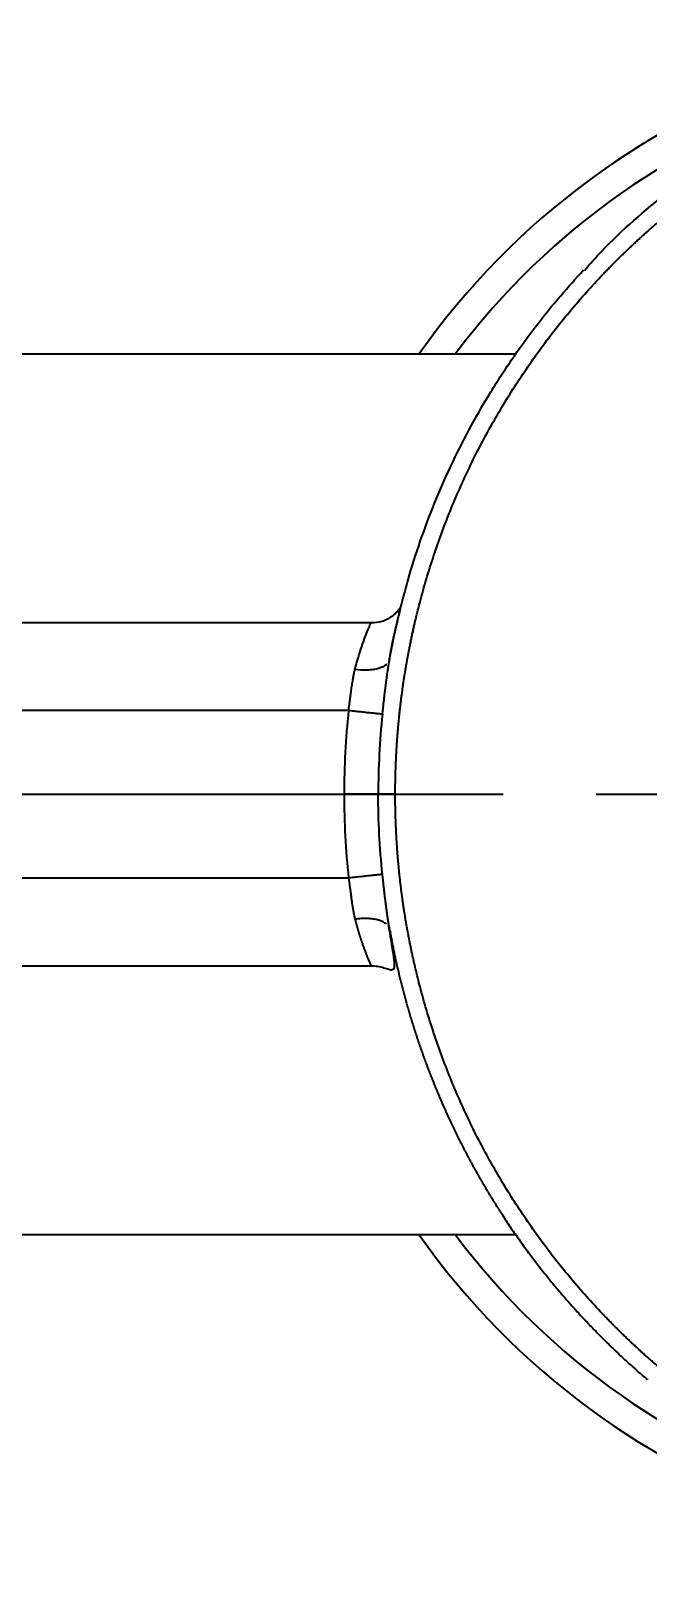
# Model space of a CAD drawing. Extents: x 10319 to 11160, y -16029 to -15435.
# Drawn here: x 10810.8 to 10831.8, y -15546 to -15493.1 of the extents above; entities that cross this region are included whole.
import ezdxf

# ---------------------------------------------------------------- set-up
doc = ezdxf.new("R2010")
doc.units = 0
doc.header["$MEASUREMENT"] = 0
doc.linetypes.add('CENTER2', pattern=[28.575, 19.05, -3.175, 3.175, -3.175])
doc.layers.get('0').update_dxf_attribs({"linetype": 'CONTINUOUS'})
doc.layers.get('Defpoints').update_dxf_attribs({"linetype": 'CONTINUOUS'})
doc.layers.add('CENTER', color=1, linetype='CENTER2')
doc.layers.add('DIM_', color=3, linetype='CONTINUOUS', lineweight=9)
doc.styles.get("Standard").update_dxf_attribs({"font": 'Gulim.ttf'})
doc.dimstyles.new('사본(2) STANDARD', dxfattribs={"dimscale": 0, "dimtxt": 5, "dimasz": 5, "dimexe": 1.25, "dimexo": 0.625, "dimgap": 1.5, "dimtad": 3, "dimtih": 1, "dimtoh": 1, "dimdec": 1, "dimzin": 9, "dimdsep": 46, "dimtxsty": 'Standard', "dimcen": 2.5, "dimclrd": 3, "dimclre": 3, "dimclrt": 4, "dimadec": 0, "dimazin": 0, "dimtfac": 1, "dimtdec": 1, "dimtmove": 0, "dimatfit": 3, "dimfxl": 1.25, "dimtfill": 1, "dimtolj": 1, "dimtzin": 0, "dimarcsym": 0})

# ---------------------------------------------------------------- blocks, each defined once
blk = doc.blocks.new('*D21')
at = {"layer": 'Defpoints', "color": 0, "transparency": 16777216}
for p in [(10698.517, -15519.127), (10871.239, -15519.127), (10698.517, -15574.127)]:
    blk.add_point(p, dxfattribs=at)
at = {"layer": 'DIM_', "color": 3, "lineweight": -2, "transparency": 16777216}
for p, q in [((10698.517, -15519.752), (10698.517, -15575.377)), ((10871.239, -15519.752), (10871.239, -15575.377)), ((10703.517, -15574.127), (10775.036, -15574.127)), ((10866.239, -15574.127), (10794.72, -15574.127))]:
    blk.add_line(p, q, dxfattribs=at)
at = {"layer": 'DIM_', "color": 3, "transparency": 16777216}
for points in [[(10703.517, -15573.294), (10703.517, -15574.961), (10698.517, -15574.127)], [(10866.239, -15573.294), (10866.239, -15574.961), (10871.239, -15574.127)]]:
    blk.add_solid(points, dxfattribs=at)
at = {"layer": 'DIM_', "color": 4, "transparency": 16777216, "insert": (10784.878, -15574.127), "char_height": 5, "attachment_point": 5, "bg_fill": 3, "box_fill_scale": 1.25, "bg_fill_color": 256, "bg_fill_true_color": 13158600, "bg_fill_transparency": 0}
blk.add_mtext('\\A1;172.7', dxfattribs=at)
blk = doc.blocks.new('*D22')
at = {"layer": 'Defpoints', "color": 0, "transparency": 16777216}
for p in [(10752.589, -15519.127), (10869.263, -15519.127), (10869.263, -15554.127)]:
    blk.add_point(p, dxfattribs=at)
at = {"layer": 'DIM_', "color": 3, "lineweight": -2, "transparency": 16777216}
for p, q in [((10752.589, -15519.752), (10752.589, -15555.377)), ((10869.263, -15519.752), (10869.263, -15555.377)), ((10757.589, -15554.127), (10801.084, -15554.127)), ((10864.263, -15554.127), (10820.768, -15554.127))]:
    blk.add_line(p, q, dxfattribs=at)
at = {"layer": 'DIM_', "color": 3, "transparency": 16777216}
for points in [[(10757.589, -15553.294), (10757.589, -15554.961), (10752.589, -15554.127)], [(10864.263, -15553.294), (10864.263, -15554.961), (10869.263, -15554.127)]]:
    blk.add_solid(points, dxfattribs=at)
at = {"layer": 'DIM_', "color": 4, "transparency": 16777216, "insert": (10810.926, -15554.127), "char_height": 5, "attachment_point": 5, "bg_fill": 3, "box_fill_scale": 1.25, "bg_fill_color": 256, "bg_fill_true_color": 13158600, "bg_fill_transparency": 0}
blk.add_mtext('\\A1;116.7', dxfattribs=at)

msp = doc.modelspace()

# ---------------------------------------------------------------- linework, layer by layer
at = {"linetype": 'Continuous', "extrusion": (1.22465e-16, -1, 0)}
for p, q in [((10707.661, -15504.127), (10827.307, -15504.127)), ((10753.089, -15513.277), (10822.406, -15513.277)), ((10821.601, -15516.277), (10753.089, -15516.277)), ((10753.089, -15521.977), (10821.601, -15521.977)), ((10822.406, -15524.977), (10753.089, -15524.977)), ((10707.661, -15534.127), (10827.323, -15534.127))]:
    msp.add_line(p, q, dxfattribs=at)
at = {"linetype": 'Continuous'}
for radius, start, end in [(26, 0, 144.765), (25, 0, 143.1281), (26, 215.235, 0), (25, 216.8719, 0)]:
    msp.add_arc((10845.239, -15519.127), radius, start, end, dxfattribs=at)
for points, knots in [([(10829.637, -15501.284), (10829.829, -15501.06), (10830.701, -15500.09), (10832.503, -15498.531), (10834.197, -15497.343), (10835.113, -15496.789)], [0, 0, 0, 0, 0.124211, 0.550866, 1, 1, 1, 1]), ([(10823.192, -15519.127), (10823.192, -15519.102), (10823.192, -15519.05), (10823.193, -15518.972), (10823.193, -15518.894), (10823.194, -15518.817), (10823.195, -15518.739), (10823.197, -15518.662), (10823.198, -15518.584), (10823.2, -15518.507), (10823.202, -15518.429), (10823.204, -15518.352), (10823.207, -15518.275), (10823.209, -15518.198), (10823.212, -15518.12), (10823.215, -15518.043), (10823.219, -15517.966), (10823.222, -15517.889), (10823.226, -15517.812), (10823.23, -15517.735), (10823.234, -15517.658), (10823.239, -15517.581), (10823.244, -15517.504), (10823.249, -15517.427), (10823.254, -15517.351), (10823.259, -15517.274), (10823.265, -15517.197), (10823.271, -15517.12), (10823.277, -15517.044), (10823.283, -15516.967), (10823.289, -15516.891), (10823.296, -15516.814), (10823.303, -15516.738), (10823.31, -15516.661), (10823.318, -15516.585), (10823.325, -15516.509), (10823.333, -15516.432), (10823.341, -15516.356), (10823.349, -15516.28), (10823.358, -15516.204), (10823.367, -15516.128), (10823.376, -15516.052), (10823.385, -15515.975), (10823.394, -15515.899), (10823.404, -15515.824), (10823.414, -15515.748), (10823.424, -15515.672), (10823.434, -15515.596), (10823.445, -15515.52), (10823.455, -15515.444), (10823.466, -15515.369), (10823.478, -15515.293), (10823.489, -15515.217), (10823.501, -15515.142), (10823.513, -15515.066), (10823.525, -15514.991), (10823.537, -15514.915), (10823.55, -15514.84), (10823.562, -15514.765), (10823.575, -15514.689), (10823.589, -15514.614), (10823.602, -15514.539), (10823.616, -15514.464), (10823.63, -15514.389), (10823.644, -15514.313), (10823.658, -15514.238), (10823.673, -15514.163), (10823.688, -15514.088), (10823.703, -15514.013), (10823.718, -15513.939), (10823.733, -15513.864), (10823.749, -15513.789), (10823.765, -15513.714), (10823.781, -15513.639), (10823.797, -15513.565), (10823.814, -15513.49), (10823.831, -15513.415), (10823.848, -15513.341), (10823.865, -15513.266), (10823.883, -15513.192), (10823.9, -15513.117), (10823.918, -15513.043), (10823.937, -15512.969), (10823.955, -15512.894), (10823.974, -15512.82), (10823.992, -15512.746), (10824.073, -15512.434), (10824.223, -15511.887), (10824.464, -15511.111), (10824.729, -15510.343), (10825.018, -15509.583), (10825.332, -15508.833), (10825.67, -15508.092), (10826.031, -15507.361), (10826.416, -15506.642), (10826.823, -15505.935), (10827.252, -15505.243), (10827.702, -15504.566), (10828.173, -15503.904), (10828.664, -15503.259), (10829.174, -15502.631), (10829.705, -15502.019), (10830.108, -15501.583), (10830.37, -15501.31), (10830.482, -15501.194), (10830.596, -15501.079), (10830.71, -15500.965), (10830.825, -15500.851), (10830.941, -15500.738), (10831.057, -15500.626), (10831.174, -15500.514), (10831.291, -15500.404), (10831.41, -15500.294), (10831.529, -15500.185), (10831.648, -15500.077), (10831.769, -15499.969), (10831.89, -15499.862), (10832.011, -15499.756), (10832.134, -15499.651), (10832.257, -15499.547), (10832.381, -15499.443), (10832.505, -15499.34), (10832.63, -15499.238), (10832.756, -15499.136), (10832.883, -15499.036), (10833.01, -15498.936), (10833.138, -15498.837), (10833.266, -15498.739), (10833.396, -15498.641), (10833.526, -15498.544), (10833.656, -15498.448), (10833.788, -15498.353), (10833.92, -15498.259), (10834.052, -15498.165), (10834.186, -15498.072), (10834.32, -15497.98), (10834.455, -15497.888), (10834.59, -15497.798), (10834.726, -15497.708), (10834.863, -15497.619), (10835.001, -15497.531), (10835.139, -15497.443), (10835.231, -15497.385), (10835.278, -15497.356)], [0, 0, 0, 0, 0.002988, 0.005974, 0.008959, 0.011943, 0.014925, 0.017905, 0.020884, 0.023861, 0.026837, 0.029812, 0.032785, 0.035757, 0.038728, 0.041697, 0.044666, 0.047633, 0.050598, 0.053563, 0.056526, 0.059488, 0.06245, 0.06541, 0.068369, 0.071327, 0.074284, 0.07724, 0.080195, 0.083149, 0.086102, 0.089054, 0.092006, 0.094957, 0.097907, 0.100856, 0.103804, 0.106752, 0.109699, 0.112645, 0.115591, 0.118536, 0.12148, 0.124424, 0.127368, 0.130311, 0.133253, 0.136195, 0.139137, 0.142078, 0.145019, 0.147959, 0.150899, 0.153839, 0.156778, 0.159718, 0.162657, 0.165595, 0.168534, 0.171473, 0.174411, 0.177349, 0.180288, 0.183226, 0.186164, 0.189102, 0.192041, 0.194979, 0.197917, 0.200856, 0.203795, 0.206734, 0.209673, 0.212612, 0.215552, 0.218491, 0.221432, 0.224372, 0.227313, 0.230254, 0.233196, 0.236138, 0.23908, 0.242023, 0.244967, 0.247911, 0.250855, 0.282114, 0.313336, 0.344554, 0.375797, 0.407096, 0.438393, 0.469719, 0.501106, 0.532477, 0.563774, 0.595031, 0.626277, 0.657419, 0.688533, 0.719652, 0.750806, 0.75703, 0.763252, 0.769471, 0.775688, 0.781902, 0.788115, 0.794326, 0.800535, 0.806744, 0.812951, 0.819158, 0.825364, 0.83157, 0.837777, 0.843983, 0.850191, 0.856399, 0.862608, 0.868819, 0.875031, 0.881245, 0.887461, 0.89368, 0.899901, 0.906125, 0.912352, 0.918583, 0.924817, 0.931055, 0.937297, 0.943544, 0.949795, 0.956051, 0.962312, 0.968579, 0.974851, 0.981129, 0.987413, 0.993703, 1, 1, 1, 1]), ([(10823.002, -15514.523), (10823.084, -15514.066), (10823.223, -15513.385), (10823.389, -15512.712), (10823.505, -15512.265), (10823.809, -15511.153), (10824.185, -15510.067), (10824.705, -15508.787), (10824.89, -15508.364), (10825.283, -15507.527), (10825.491, -15507.113), (10825.93, -15506.295), (10826.161, -15505.891), (10826.522, -15505.297), (10826.645, -15505.101), (10826.896, -15504.713), (10827.024, -15504.52), (10827.414, -15503.95), (10827.684, -15503.578), (10828.243, -15502.848), (10828.532, -15502.491), (10829.084, -15501.844), (10829.345, -15501.552), (10829.612, -15501.266)], [0, 0, 0, 0, 0.092166, 0.138249, 0.138249, 0.184332, 0.368664, 0.368664, 0.460829, 0.460829, 0.552995, 0.552995, 0.645161, 0.645161, 0.691244, 0.691244, 0.737327, 0.737327, 0.829493, 0.829493, 0.921659, 0.921659, 1, 1, 1, 1]), ([(10822.375, -15513.278), (10822.502, -15513.279), (10822.722, -15513.247), (10822.995, -15513.126), (10823.155, -15513.007), (10823.237, -15512.928), (10823.271, -15512.891), (10823.295, -15512.862), (10823.345, -15512.794), (10823.368, -15512.763), (10823.356, -15512.847), (10823.284, -15513.127), (10823.141, -15513.717), (10823.026, -15514.302), (10822.958, -15514.671)], [0, 0, 0, 0, 0.069803, 0.125762, 0.165107, 0.178692, 0.188909, 0.193207, 0.207111, 0.310712, 0.426699, 0.581221, 0.772504, 1, 1, 1, 1]), ([(10821.82, -15514.874), (10821.896, -15514.581), (10822.016, -15514.184), (10822.163, -15513.772), (10822.259, -15513.528), (10822.332, -15513.362), (10822.37, -15513.289), (10822.381, -15513.278), (10822.384, -15513.278)], [0, 0, 0, 0, 0.305063, 0.457595, 0.610126, 0.762658, 0.91519, 1, 1, 1, 1]), ([(10822.895, -15514.703), (10822.832, -15514.758), (10822.74, -15514.806), (10822.57, -15514.856), (10822.508, -15514.87), (10822.377, -15514.889), (10822.171, -15514.907), (10821.954, -15514.893), (10821.82, -15514.874)], [0, 0, 0, 0, 0.333333, 0.333333, 0.5, 0.5, 0.666667, 1, 1, 1, 1]), ([(10822.756, -15516.4), (10822.758, -15516.383), (10822.762, -15516.349), (10822.767, -15516.298), (10822.773, -15516.248), (10822.778, -15516.197), (10822.784, -15516.147), (10822.789, -15516.097), (10822.795, -15516.047), (10822.8, -15515.998), (10822.806, -15515.948), (10822.812, -15515.899), (10822.817, -15515.85), (10822.823, -15515.801), (10822.829, -15515.753), (10822.834, -15515.704), (10822.84, -15515.656), (10822.846, -15515.608), (10822.852, -15515.561), (10822.857, -15515.513), (10822.863, -15515.466), (10822.869, -15515.419), (10822.875, -15515.372), (10822.881, -15515.325), (10822.887, -15515.279), (10822.894, -15515.233), (10822.9, -15515.187), (10822.906, -15515.141), (10822.912, -15515.095), (10822.919, -15515.05), (10822.925, -15515.005), (10822.932, -15514.96), (10822.938, -15514.915), (10822.945, -15514.871), (10822.952, -15514.826), (10822.959, -15514.782), (10822.966, -15514.739), (10822.973, -15514.695), (10822.98, -15514.652), (10822.987, -15514.609), (10822.995, -15514.566), (10823, -15514.537), (10823.002, -15514.523)], [0, 0, 0, 0, 0.026967, 0.053828, 0.080583, 0.107233, 0.133777, 0.160218, 0.186554, 0.212787, 0.238916, 0.264942, 0.290866, 0.316688, 0.342408, 0.368027, 0.393545, 0.418963, 0.444282, 0.469501, 0.494621, 0.519643, 0.544567, 0.569393, 0.594122, 0.618755, 0.643291, 0.667732, 0.692077, 0.716326, 0.740481, 0.764542, 0.788508, 0.812381, 0.836159, 0.859844, 0.883436, 0.906935, 0.930341, 0.953653, 0.976873, 1, 1, 1, 1]), ([(10821.601, -15516.277), (10821.602, -15516.269), (10821.604, -15516.25), (10821.609, -15516.22), (10821.614, -15516.185), (10821.619, -15516.147), (10821.625, -15516.105), (10821.631, -15516.06), (10821.638, -15516.01), (10821.645, -15515.956), (10821.654, -15515.89), (10821.665, -15515.812), (10821.677, -15515.722), (10821.689, -15515.629), (10821.705, -15515.506), (10821.722, -15515.381), (10821.74, -15515.266), (10821.754, -15515.19), (10821.765, -15515.126), (10821.777, -15515.069), (10821.787, -15515.018), (10821.797, -15514.973), (10821.806, -15514.935), (10821.813, -15514.902), (10821.818, -15514.882), (10821.82, -15514.874)], [0, 0, 0, 0, 0.017951, 0.038609, 0.061967, 0.088019, 0.116759, 0.148178, 0.182271, 0.219032, 0.258456, 0.318708, 0.381027, 0.445424, 0.511915, 0.641058, 0.710411, 0.761874, 0.808984, 0.851742, 0.890145, 0.924184, 0.953848, 0.979124, 1, 1, 1, 1]), ([(10822.755, -15516.4), (10822.74, -15516.398), (10822.719, -15516.396), (10822.668, -15516.391), (10822.638, -15516.388), (10822.566, -15516.38), (10822.525, -15516.376), (10822.434, -15516.366), (10822.384, -15516.361), (10822.276, -15516.349), (10822.219, -15516.343), (10822.1, -15516.33), (10822.038, -15516.324), (10821.913, -15516.311), (10821.85, -15516.304), (10821.724, -15516.291), (10821.661, -15516.284), (10821.601, -15516.277)], [0, 0, 0, 0, 0.125, 0.125, 0.25, 0.25, 0.375, 0.375, 0.5, 0.5, 0.625, 0.625, 0.75, 0.75, 0.875, 0.875, 1, 1, 1, 1]), ([(10823.192, -15519.127), (10823.121, -15519.127), (10822.968, -15519.127), (10822.753, -15519.127), (10822.648, -15519.127), (10822.617, -15519.127), (10822.611, -15519.127)], [0, 0, 0, 0, 0.302913, 0.605825, 0.908738, 1, 1, 1, 1]), ([(10835.278, -15540.899), (10835.256, -15540.885), (10835.212, -15540.858), (10835.147, -15540.817), (10835.082, -15540.776), (10835.017, -15540.735), (10834.952, -15540.693), (10834.887, -15540.652), (10834.823, -15540.61), (10834.758, -15540.568), (10834.694, -15540.526), (10834.63, -15540.483), (10834.566, -15540.441), (10834.502, -15540.398), (10834.439, -15540.356), (10834.375, -15540.313), (10834.312, -15540.27), (10834.249, -15540.226), (10834.186, -15540.183), (10834.123, -15540.139), (10834.06, -15540.095), (10833.998, -15540.051), (10833.935, -15540.007), (10833.873, -15539.963), (10833.811, -15539.918), (10833.749, -15539.874), (10833.687, -15539.829), (10833.626, -15539.784), (10833.564, -15539.739), (10833.503, -15539.693), (10833.442, -15539.648), (10833.381, -15539.602), (10833.32, -15539.556), (10833.259, -15539.51), (10833.198, -15539.464), (10833.138, -15539.418), (10833.078, -15539.371), (10833.018, -15539.325), (10832.958, -15539.278), (10832.898, -15539.231), (10832.838, -15539.184), (10832.779, -15539.136), (10832.719, -15539.089), (10832.66, -15539.041), (10832.601, -15538.993), (10832.542, -15538.945), (10832.483, -15538.897), (10832.425, -15538.848), (10832.366, -15538.8), (10832.308, -15538.751), (10832.25, -15538.702), (10832.192, -15538.653), (10832.134, -15538.604), (10832.076, -15538.554), (10832.019, -15538.505), (10831.961, -15538.455), (10831.904, -15538.405), (10831.847, -15538.355), (10831.79, -15538.305), (10831.733, -15538.254), (10831.677, -15538.204), (10831.62, -15538.153), (10831.564, -15538.102), (10831.508, -15538.051), (10831.452, -15537.999), (10831.396, -15537.948), (10831.34, -15537.896), (10831.285, -15537.845), (10831.229, -15537.793), (10831.174, -15537.74), (10831.119, -15537.688), (10831.064, -15537.636), (10831.009, -15537.583), (10830.954, -15537.53), (10830.9, -15537.477), (10830.845, -15537.424), (10830.791, -15537.371), (10830.737, -15537.317), (10830.683, -15537.263), (10830.63, -15537.21), (10830.576, -15537.156), (10830.523, -15537.101), (10830.469, -15537.047), (10830.416, -15536.992), (10830.363, -15536.938), (10830.31, -15536.883), (10830.088, -15536.651), (10829.705, -15536.236), (10829.174, -15535.625), (10828.664, -15534.996), (10828.173, -15534.351), (10827.702, -15533.689), (10827.252, -15533.012), (10826.823, -15532.32), (10826.416, -15531.613), (10826.031, -15530.894), (10825.67, -15530.163), (10825.332, -15529.422), (10825.018, -15528.672), (10824.729, -15527.912), (10824.464, -15527.144), (10824.223, -15526.368), (10824.065, -15525.793), (10823.971, -15525.426), (10823.932, -15525.268), (10823.894, -15525.11), (10823.856, -15524.951), (10823.82, -15524.793), (10823.785, -15524.634), (10823.751, -15524.476), (10823.718, -15524.317), (10823.686, -15524.157), (10823.654, -15523.998), (10823.624, -15523.838), (10823.595, -15523.679), (10823.567, -15523.519), (10823.54, -15523.358), (10823.514, -15523.198), (10823.489, -15523.038), (10823.465, -15522.877), (10823.442, -15522.716), (10823.42, -15522.555), (10823.399, -15522.394), (10823.379, -15522.232), (10823.36, -15522.07), (10823.342, -15521.908), (10823.325, -15521.746), (10823.309, -15521.584), (10823.294, -15521.422), (10823.28, -15521.259), (10823.267, -15521.096), (10823.256, -15520.933), (10823.245, -15520.77), (10823.235, -15520.607), (10823.226, -15520.443), (10823.218, -15520.279), (10823.211, -15520.115), (10823.206, -15519.951), (10823.201, -15519.787), (10823.197, -15519.622), (10823.194, -15519.457), (10823.192, -15519.292), (10823.192, -15519.182), (10823.192, -15519.127)], [0, 0, 0, 0, 0.002964, 0.005926, 0.008887, 0.011846, 0.014804, 0.017761, 0.020716, 0.02367, 0.026623, 0.029574, 0.032524, 0.035473, 0.038421, 0.041367, 0.044313, 0.047257, 0.0502, 0.053142, 0.056083, 0.059023, 0.061963, 0.064901, 0.067838, 0.070774, 0.073709, 0.076644, 0.079578, 0.08251, 0.085442, 0.088374, 0.091304, 0.094234, 0.097163, 0.100092, 0.10302, 0.105947, 0.108874, 0.1118, 0.114726, 0.117651, 0.120575, 0.1235, 0.126424, 0.129347, 0.13227, 0.135193, 0.138115, 0.141037, 0.143959, 0.146881, 0.149802, 0.152723, 0.155645, 0.158566, 0.161486, 0.164407, 0.167328, 0.170249, 0.173169, 0.17609, 0.179011, 0.181932, 0.184853, 0.187774, 0.190695, 0.193617, 0.196538, 0.19946, 0.202382, 0.205305, 0.208228, 0.211151, 0.214074, 0.216998, 0.219922, 0.222847, 0.225772, 0.228698, 0.231624, 0.234551, 0.237479, 0.240407, 0.243335, 0.246265, 0.249195, 0.280337, 0.311452, 0.34257, 0.373723, 0.404959, 0.436212, 0.467513, 0.498895, 0.530271, 0.561594, 0.592894, 0.624203, 0.655437, 0.686651, 0.717876, 0.749145, 0.755401, 0.761654, 0.767906, 0.774156, 0.780403, 0.78665, 0.792895, 0.79914, 0.805384, 0.811627, 0.817871, 0.824114, 0.830358, 0.836603, 0.842848, 0.849095, 0.855343, 0.861592, 0.867844, 0.874097, 0.880353, 0.886612, 0.892873, 0.899138, 0.905406, 0.911678, 0.917953, 0.924233, 0.930517, 0.936805, 0.943099, 0.949398, 0.955702, 0.962011, 0.968327, 0.974648, 0.980976, 0.98731, 0.993652, 1, 1, 1, 1]), ([(10822.755, -15521.855), (10822.74, -15521.856), (10822.719, -15521.859), (10822.668, -15521.864), (10822.638, -15521.867), (10822.566, -15521.875), (10822.525, -15521.879), (10822.434, -15521.889), (10822.384, -15521.894), (10822.276, -15521.906), (10822.219, -15521.912), (10822.1, -15521.924), (10822.038, -15521.931), (10821.913, -15521.944), (10821.85, -15521.951), (10821.724, -15521.964), (10821.661, -15521.971), (10821.601, -15521.977)], [0, 0, 0, 0, 0.125, 0.125, 0.25, 0.25, 0.375, 0.375, 0.5, 0.5, 0.625, 0.625, 0.75, 0.75, 0.875, 0.875, 1, 1, 1, 1]), ([(10821.601, -15521.977), (10821.602, -15521.987), (10821.605, -15522.006), (10821.608, -15522.033), (10821.612, -15522.059), (10821.616, -15522.085), (10821.619, -15522.109), (10821.622, -15522.132), (10821.625, -15522.154), (10821.628, -15522.175), (10821.631, -15522.195), (10821.634, -15522.214), (10821.636, -15522.232), (10821.638, -15522.248), (10821.641, -15522.264), (10821.643, -15522.279), (10821.645, -15522.292), (10821.646, -15522.305), (10821.648, -15522.316), (10821.649, -15522.326), (10821.651, -15522.336), (10821.652, -15522.344), (10821.654, -15522.36), (10821.659, -15522.398), (10821.668, -15522.471), (10821.683, -15522.581), (10821.697, -15522.689), (10821.709, -15522.781), (10821.718, -15522.843), (10821.727, -15522.903), (10821.736, -15522.958), (10821.744, -15523.011), (10821.753, -15523.059), (10821.761, -15523.105), (10821.77, -15523.15), (10821.779, -15523.195), (10821.788, -15523.241), (10821.798, -15523.288), (10821.809, -15523.334), (10821.816, -15523.366), (10821.82, -15523.381)], [0, 0, 0, 0, 0.01945, 0.038175, 0.056175, 0.07345, 0.089999, 0.105823, 0.120922, 0.135296, 0.148945, 0.161868, 0.174066, 0.185539, 0.196287, 0.20631, 0.215607, 0.224179, 0.232026, 0.239148, 0.245544, 0.251216, 0.256162, 0.279787, 0.329779, 0.406136, 0.508854, 0.555759, 0.600447, 0.642919, 0.683177, 0.721223, 0.757058, 0.789718, 0.823058, 0.857079, 0.891783, 0.92717, 0.963242, 1, 1, 1, 1]), ([(10823.002, -15523.732), (10823, -15523.718), (10822.995, -15523.689), (10822.987, -15523.646), (10822.98, -15523.603), (10822.973, -15523.56), (10822.966, -15523.516), (10822.959, -15523.473), (10822.952, -15523.429), (10822.945, -15523.384), (10822.938, -15523.34), (10822.932, -15523.295), (10822.925, -15523.25), (10822.919, -15523.205), (10822.912, -15523.16), (10822.906, -15523.114), (10822.9, -15523.068), (10822.894, -15523.022), (10822.887, -15522.976), (10822.881, -15522.93), (10822.875, -15522.883), (10822.869, -15522.836), (10822.863, -15522.789), (10822.857, -15522.742), (10822.852, -15522.694), (10822.846, -15522.647), (10822.84, -15522.599), (10822.834, -15522.55), (10822.829, -15522.502), (10822.823, -15522.454), (10822.817, -15522.405), (10822.812, -15522.356), (10822.806, -15522.307), (10822.8, -15522.257), (10822.795, -15522.208), (10822.789, -15522.158), (10822.784, -15522.108), (10822.778, -15522.058), (10822.773, -15522.007), (10822.767, -15521.957), (10822.762, -15521.906), (10822.758, -15521.872), (10822.756, -15521.855)], [0, 0, 0, 0, 0.023127, 0.046347, 0.06966, 0.093066, 0.116565, 0.140157, 0.163843, 0.187622, 0.211494, 0.235461, 0.259521, 0.283676, 0.307926, 0.332271, 0.356712, 0.381248, 0.405881, 0.43061, 0.455436, 0.48036, 0.505382, 0.530502, 0.555721, 0.58104, 0.606458, 0.631976, 0.657595, 0.683315, 0.709137, 0.73506, 0.761086, 0.787215, 0.813448, 0.839784, 0.866224, 0.892769, 0.919418, 0.946173, 0.973033, 1, 1, 1, 1]), ([(10822.895, -15523.552), (10822.864, -15523.524), (10822.825, -15523.499), (10822.735, -15523.452), (10822.684, -15523.432), (10822.57, -15523.398), (10822.508, -15523.385), (10822.377, -15523.366), (10822.308, -15523.36), (10822.168, -15523.355), (10822.097, -15523.356), (10821.957, -15523.364), (10821.887, -15523.372), (10821.82, -15523.381)], [0, 0, 0, 0, 0.166649, 0.166649, 0.333319, 0.333319, 0.499989, 0.499989, 0.66666, 0.66666, 0.83333, 0.83333, 1, 1, 1, 1]), ([(10821.82, -15523.381), (10821.822, -15523.39), (10821.826, -15523.406), (10821.833, -15523.431), (10821.839, -15523.456), (10821.846, -15523.481), (10821.852, -15523.506), (10821.859, -15523.53), (10821.865, -15523.554), (10821.872, -15523.578), (10821.879, -15523.602), (10821.885, -15523.626), (10821.892, -15523.65), (10821.898, -15523.674), (10821.905, -15523.697), (10821.912, -15523.72), (10821.918, -15523.743), (10821.925, -15523.766), (10821.931, -15523.789), (10821.938, -15523.812), (10821.945, -15523.834), (10821.951, -15523.857), (10821.958, -15523.879), (10821.965, -15523.901), (10821.972, -15523.922), (10821.978, -15523.944), (10821.985, -15523.965), (10821.992, -15523.987), (10821.999, -15524.008), (10822.005, -15524.029), (10822.012, -15524.049), (10822.019, -15524.07), (10822.026, -15524.09), (10822.033, -15524.11), (10822.039, -15524.13), (10822.046, -15524.15), (10822.057, -15524.181), (10822.072, -15524.224), (10822.091, -15524.277), (10822.11, -15524.328), (10822.127, -15524.378), (10822.145, -15524.426), (10822.162, -15524.473), (10822.179, -15524.518), (10822.195, -15524.561), (10822.211, -15524.602), (10822.226, -15524.642), (10822.241, -15524.679), (10822.259, -15524.724), (10822.28, -15524.772), (10822.302, -15524.822), (10822.321, -15524.865), (10822.338, -15524.901), (10822.352, -15524.929), (10822.364, -15524.951), (10822.374, -15524.966), (10822.38, -15524.975), (10822.383, -15524.977), (10822.385, -15524.977), (10822.385, -15524.977)], [0, 0, 0, 0, 0.008833, 0.017667, 0.026501, 0.035336, 0.044172, 0.053009, 0.061847, 0.070685, 0.079524, 0.088363, 0.097204, 0.106045, 0.114887, 0.12373, 0.132573, 0.141418, 0.150263, 0.159109, 0.167955, 0.176803, 0.185651, 0.1945, 0.203349, 0.2122, 0.221051, 0.229903, 0.238756, 0.247609, 0.256463, 0.265318, 0.274174, 0.283031, 0.291888, 0.300747, 0.309606, 0.33472, 0.359887, 0.385109, 0.410386, 0.435719, 0.461108, 0.486555, 0.512061, 0.537625, 0.56325, 0.588935, 0.614682, 0.660213, 0.70504, 0.749169, 0.792613, 0.83538, 0.877483, 0.918932, 0.959739, 0.999918, 1, 1, 1, 1]), ([(10822.958, -15523.584), (10823.006, -15523.862), (10823.079, -15524.312), (10823.155, -15524.784), (10823.164, -15525.035), (10823.11, -15525.123), (10822.996, -15525.11), (10822.831, -15525.052), (10822.648, -15525.001), (10822.491, -15524.979), (10822.414, -15524.977), (10822.375, -15524.976)], [0, 0, 0, 0, 0.221729, 0.411898, 0.571636, 0.701862, 0.8045, 0.884003, 0.946486, 0.973878, 1, 1, 1, 1]), ([(10823.001, -15523.732), (10823.006, -15523.759), (10823.016, -15523.812), (10823.03, -15523.893), (10823.045, -15523.973), (10823.061, -15524.054), (10823.076, -15524.135), (10823.092, -15524.217), (10823.108, -15524.298), (10823.125, -15524.38), (10823.142, -15524.463), (10823.159, -15524.545), (10823.177, -15524.628), (10823.195, -15524.711), (10823.213, -15524.794), (10823.231, -15524.877), (10823.25, -15524.961), (10823.27, -15525.045), (10823.289, -15525.129), (10823.309, -15525.214), (10823.329, -15525.299), (10823.35, -15525.384), (10823.371, -15525.469), (10823.392, -15525.554), (10823.414, -15525.64), (10823.436, -15525.726), (10823.459, -15525.812), (10823.482, -15525.898), (10823.505, -15525.985), (10823.528, -15526.072), (10823.552, -15526.159), (10823.577, -15526.246), (10823.601, -15526.334), (10823.627, -15526.422), (10823.652, -15526.51), (10823.678, -15526.598), (10823.704, -15526.686), (10823.731, -15526.775), (10823.758, -15526.864), (10823.786, -15526.953), (10823.814, -15527.042), (10823.842, -15527.131), (10823.871, -15527.221), (10823.9, -15527.311), (10823.929, -15527.401), (10823.959, -15527.491), (10823.99, -15527.582), (10824.021, -15527.672), (10824.052, -15527.763), (10824.084, -15527.854), (10824.116, -15527.945), (10824.149, -15528.037), (10824.182, -15528.128), (10824.215, -15528.22), (10824.249, -15528.312), (10824.284, -15528.404), (10824.319, -15528.497), (10824.354, -15528.589), (10824.39, -15528.682), (10824.426, -15528.774), (10824.463, -15528.867), (10824.5, -15528.96), (10824.538, -15529.054), (10824.576, -15529.147), (10824.615, -15529.241), (10824.654, -15529.334), (10824.693, -15529.428), (10824.733, -15529.522), (10824.774, -15529.616), (10824.815, -15529.711), (10824.857, -15529.805), (10824.899, -15529.899), (10824.942, -15529.994), (10824.985, -15530.089), (10825.028, -15530.184), (10825.073, -15530.279), (10825.117, -15530.374), (10825.163, -15530.469), (10825.208, -15530.564), (10825.255, -15530.66), (10825.301, -15530.755), (10825.349, -15530.851), (10825.397, -15530.947), (10825.445, -15531.042), (10825.494, -15531.138), (10825.544, -15531.234), (10825.594, -15531.33), (10825.644, -15531.426), (10825.696, -15531.523), (10825.747, -15531.619), (10825.8, -15531.715), (10825.852, -15531.812), (10825.906, -15531.908), (10825.96, -15532.005), (10826.015, -15532.101), (10826.07, -15532.198), (10826.126, -15532.294), (10826.182, -15532.391), (10826.239, -15532.488), (10826.296, -15532.584), (10826.355, -15532.681), (10826.413, -15532.778), (10826.473, -15532.875), (10826.533, -15532.972), (10826.593, -15533.068), (10826.654, -15533.165), (10826.716, -15533.262), (10826.778, -15533.359), (10826.865, -15533.492), (10826.976, -15533.66), (10827.112, -15533.862), (10827.249, -15534.062), (10827.387, -15534.259), (10827.527, -15534.454), (10827.666, -15534.646), (10827.807, -15534.835), (10827.949, -15535.022), (10828.091, -15535.206), (10828.234, -15535.388), (10828.377, -15535.568), (10828.521, -15535.745), (10828.666, -15535.919), (10828.811, -15536.091), (10828.957, -15536.261), (10829.102, -15536.428), (10829.249, -15536.593), (10829.395, -15536.755), (10829.542, -15536.915), (10829.689, -15537.073), (10829.837, -15537.228), (10829.984, -15537.381), (10830.132, -15537.531), (10830.28, -15537.68), (10830.427, -15537.825), (10830.575, -15537.969), (10830.723, -15538.111), (10830.871, -15538.25), (10831.018, -15538.387), (10831.166, -15538.522), (10831.313, -15538.654), (10831.46, -15538.785), (10831.607, -15538.913), (10831.718, -15539.008), (10831.779, -15539.06), (10831.791, -15539.07)], [0, 0, 0, 0, 0.004511, 0.009039, 0.013585, 0.018149, 0.02273, 0.027329, 0.031946, 0.036581, 0.041233, 0.045904, 0.050591, 0.055297, 0.06002, 0.064761, 0.06952, 0.074297, 0.079091, 0.083903, 0.088733, 0.09358, 0.098446, 0.103329, 0.10823, 0.113148, 0.118084, 0.123038, 0.12801, 0.133, 0.138007, 0.143032, 0.148075, 0.153136, 0.158214, 0.16331, 0.168424, 0.173556, 0.178706, 0.183873, 0.189058, 0.194261, 0.199481, 0.20472, 0.209976, 0.21525, 0.220542, 0.225851, 0.231179, 0.236524, 0.241887, 0.247268, 0.252666, 0.258083, 0.263517, 0.268969, 0.274439, 0.279926, 0.285432, 0.290955, 0.296496, 0.302055, 0.307632, 0.313226, 0.318839, 0.324469, 0.330117, 0.335783, 0.341467, 0.347169, 0.352888, 0.358626, 0.364381, 0.370154, 0.375945, 0.381754, 0.387581, 0.393425, 0.399288, 0.405168, 0.411067, 0.416983, 0.422917, 0.428869, 0.43484, 0.440828, 0.446834, 0.452858, 0.4589, 0.46496, 0.471038, 0.477133, 0.483247, 0.489379, 0.49553, 0.501698, 0.507884, 0.514088, 0.52031, 0.526551, 0.532809, 0.539086, 0.545381, 0.551694, 0.558025, 0.564374, 0.570742, 0.577127, 0.583531, 0.597138, 0.610658, 0.624092, 0.637439, 0.650699, 0.663872, 0.676959, 0.689959, 0.702872, 0.715698, 0.728437, 0.741089, 0.753654, 0.766132, 0.778522, 0.790826, 0.803043, 0.815172, 0.827214, 0.839169, 0.851036, 0.862816, 0.874509, 0.886114, 0.897631, 0.909061, 0.920404, 0.931659, 0.942826, 0.953906, 0.964898, 0.975803, 0.98662, 0.997349, 1, 1, 1, 1])]:
    msp.add_open_spline(points, degree=3, knots=knots, dxfattribs=at)
for points in [[(10823.001, -15514.523), (10822.996, -15514.553), (10822.986, -15514.584), (10822.969, -15514.614)], [(10821.601, -15516.277), (10821.5, -15517.222), (10821.449, -15518.176), (10821.449, -15519.127)], [(10822.755, -15516.4), (10822.66, -15517.305), (10822.611, -15518.217), (10822.611, -15519.127)], [(10821.449, -15519.127), (10821.449, -15520.079), (10821.5, -15521.032), (10821.601, -15521.977)], [(10822.756, -15521.855), (10822.66, -15520.944), (10822.611, -15520.031), (10822.611, -15519.127)], [(10823.001, -15523.732), (10822.996, -15523.702), (10822.986, -15523.671), (10822.969, -15523.641)]]:
    msp.add_open_spline(points, degree=3, dxfattribs=at)
msp.add_rational_spline([(10822.611, -15519.127), (10822.469, -15519.127), (10822.019, -15519.127), (10821.449, -15519.127)], [1.00001310391, 0.860378772217, 0.860375242146, 1.0000025137], degree=3, dxfattribs=at)
at = {"layer": 'CENTER'}
msp.add_line((10693.517, -15519.127), (10876.239, -15519.127), dxfattribs=at)

# ---------------------------------------------------------------- next in the draw order: dimensions: what is measured, and where the dimension line sits
at = {"layer": 'DIM_'}
dim = msp.add_linear_dim(base=(10698.517, -15574.127), p1=(10871.239, -15519.127), p2=(10698.517, -15519.127), angle=180, dimstyle='사본(2) STANDARD', override={"dimscale": 1, "dimtad": 0}, dxfattribs=at)
dim.commit()
dim.dimension.update_dxf_attribs({"geometry": '*D21', "text_midpoint": (10784.878, -15574.127)})

# ---------------------------------------------------------------- next in the draw order: dimensions: what is measured, and where the dimension line sits
dim = msp.add_linear_dim(base=(10869.263, -15554.127), p1=(10752.589, -15519.127), p2=(10869.263, -15519.127), angle=180, dimstyle='사본(2) STANDARD', override={"dimscale": 1, "dimtad": 0}, dxfattribs=at)
dim.commit()
dim.dimension.update_dxf_attribs({"geometry": '*D22', "text_midpoint": (10810.926, -15554.127)})

doc.saveas('drawing.dxf')
